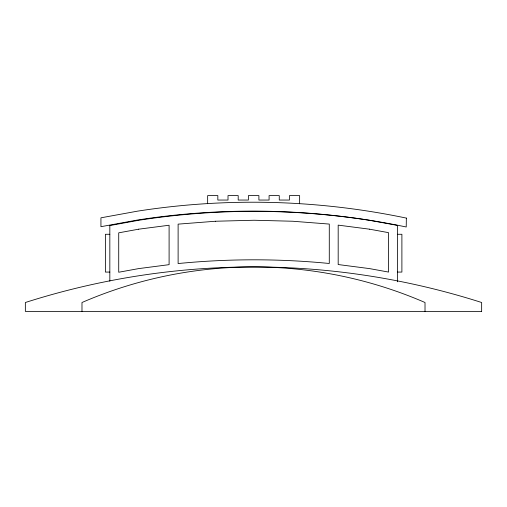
<?xml version="1.0" encoding="UTF-8"?>
<svg xmlns="http://www.w3.org/2000/svg" width="507" height="507" viewBox="0 0 507 507"><rect width="100%" height="100%" fill="white"/><g stroke="black" fill="none" stroke-linecap="round" stroke-linejoin="round"><path stroke-width="0.76" d="M109.829 225.558L138.645 220.298A749.466 749.466 0 0 1 369.552 220.298L397.45 225.387L397.45 281.803M110.748 225.387L109.829 225.387L109.829 281.189M109.829 234.278L105.386 234.278L105.386 272.075L109.829 272.075M397.45 234.278L401.893 234.278L401.893 272.075L397.45 272.075M425.018 311.399L425.018 302.508A431.311 431.311 0 0 0 81.982 302.508L81.982 311.399M299.631 203.751L299.631 195.601L289.446 195.601L289.446 200.05L279.268 200.05L279.268 195.601L269.084 195.601L269.084 200.05L258.9 200.05L258.9 195.601L248.373 195.601L248.373 200.05L238.195 200.05L238.195 195.601L228.011 195.601L228.011 200.05L217.833 200.05L217.833 195.601L207.648 195.601L207.648 203.751M406.354 218.099L406.221 226.99A749.466 749.466 0 0 0 137.308 220.057L100.937 226.692L100.937 217.82L137.441 211.166A749.466 749.466 0 0 1 406.354 218.099M138.645 229.189L118.72 232.827L118.72 272.24L138.645 268.609L169.097 264.66L169.097 225.241L138.645 229.189M215.481 221.242L178.115 224.138L178.115 263.551C228.359 258.608 279.04 258.545 329.284 263.488L329.284 224.075L292.723 221.242L254.102 220.247L215.481 221.242M481.65 311.399L25.35 311.399L25.35 302.508A749.466 749.466 0 0 1 481.65 302.508L481.65 311.399M369.552 229.189L338.182 225.127L338.182 264.54L369.552 268.609L388.558 272.075L388.558 232.656L369.552 229.189"/></g></svg>
